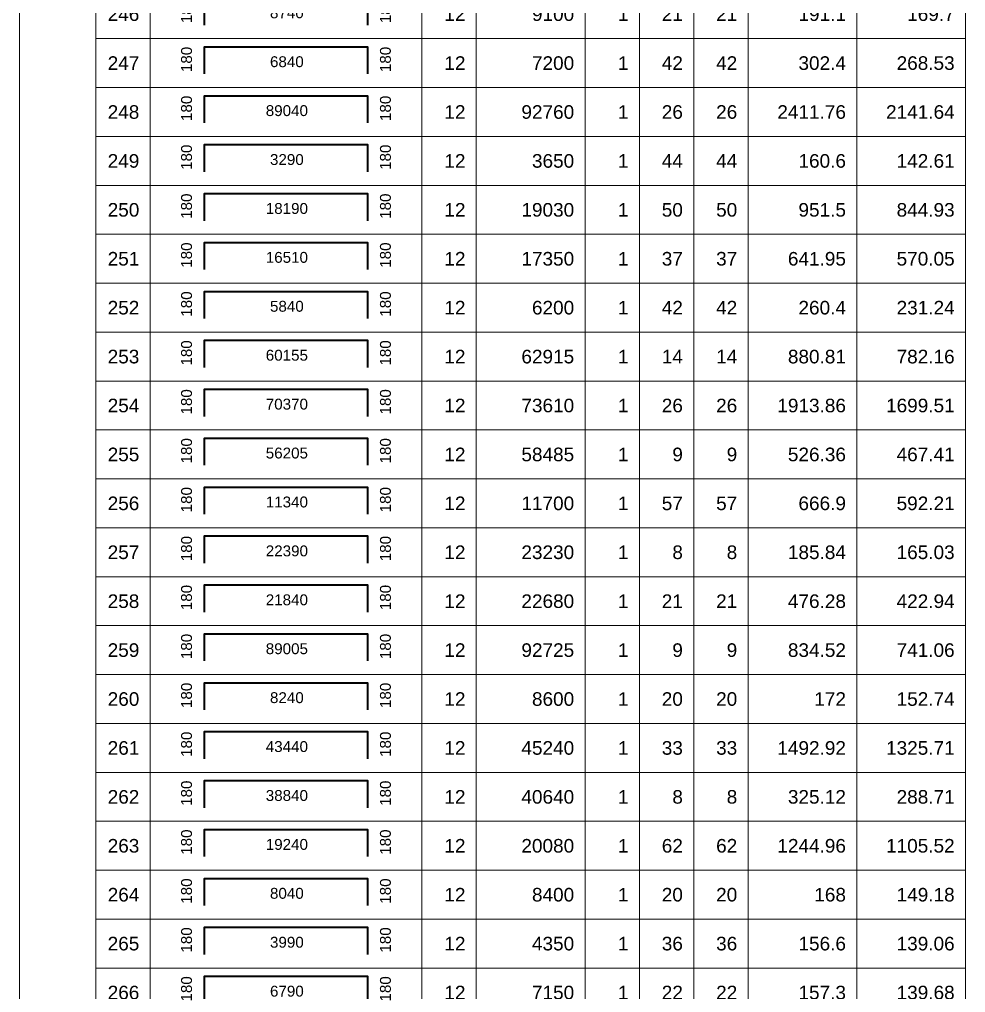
# Model space of a CAD drawing. Header units: millimetres. Extents: x -415354 to 883813, y -531490 to 486716.
# Drawn here: x 798740 to 816146, y -282640 to -264738 of the extents above; entities that cross this region are included whole.
import ezdxf
from ezdxf.enums import TextEntityAlignment as Align

# ---------------------------------------------------------------- set-up
doc = ezdxf.new("R2010")
doc.units = ezdxf.units.MM
doc.header["$MEASUREMENT"] = 0
for name, color, linetype, lineweight in [('NDC_FRAME', 7, 'Continuous', 20), ('NDC_S_REBAR', 4, 'Continuous', 35), ('NDC_S_VN TEXT', 7, 'Continuous', 20), ('NDC_Table', 3, 'Continuous', 20)]:
    doc.layers.add(name, color=color, linetype=linetype, lineweight=lineweight)
doc.styles.add('ARIAL', font='arial.ttf', dxfattribs={"width": 0.8})

# ---------------------------------------------------------------- blocks, each defined once
blk = doc.blocks.new('dang04')
at = {"layer": 'NDC_S_REBAR'}
blk.add_lwpolyline([(3405, -650), (3405, -150), (6405, -150), (6405, -650)], dxfattribs=at)
at = {"layer": 'NDC_Table'}
for p, q in [((0, 0), (0, -900)), ((1405, 0), (1405, -900)), ((2405, 0), (2405, -900)), ((7405, 0), (7405, -900)), ((8405, 0), (8405, -900)), ((10405, 0), (10405, -900)), ((11405, 0), (11405, -900)), ((12405, 0), (12405, -900)), ((13405, 0), (13405, -900)), ((15405, 0), (15405, -900)), ((17405, 0), (17405, -900)), ((1405, -900), (17405, -900))]:
    blk.add_line(p, q, dxfattribs=at)
at = {"layer": 'NDC_S_VN TEXT', "style": 'ARIAL'}
for p in [(3073, -150), (6733, -150)]:
    blk.add_attdef('D03', text='', height=200, rotation=90, dxfattribs=at).set_placement(p, align=Align.MIDDLE_RIGHT)
for p in [(2205, -450), (8205, -450), (10205, -450), (11205, -450), (12205, -450), (13205, -450), (15205, -450), (17205, -450)]:
    blk.add_attdef('D03', text='', height=250, dxfattribs=at).set_placement(p, align=Align.MIDDLE_RIGHT)
blk.add_attdef('D03', text='', height=200, dxfattribs=at).set_placement((4920, -425), align=Align.MIDDLE_CENTER)

msp = doc.modelspace()

# ---------------------------------------------------------------- block references
at = {"layer": 'NDC_FRAME'}
ref = msp.add_blockref('dang04', (798740.5, -264190.5), dxfattribs=at)
ref.add_attrib('D03', '246', dxfattribs={"layer": 'NDC_S_VN TEXT', "height": 250, "style": 'ARIAL'}).set_placement((800945.8, -264640.5), align=Align.MIDDLE_RIGHT)
ref.add_attrib('D03', '180', dxfattribs={"layer": 'NDC_S_VN TEXT', "height": 200, "rotation": 90, "style": 'ARIAL'}).set_placement((801813.8, -264340.5), align=Align.MIDDLE_RIGHT)
ref.add_attrib('D03', '8740', dxfattribs={"layer": 'NDC_S_VN TEXT', "height": 200, "style": 'ARIAL'}).set_placement((803660.1, -264615.2), align=Align.MIDDLE_CENTER)
ref.add_attrib('D03', '180', dxfattribs={"layer": 'NDC_S_VN TEXT', "height": 200, "rotation": 90, "style": 'ARIAL'}).set_placement((805473, -264340.5), align=Align.MIDDLE_RIGHT)
ref.add_attrib('D03', '12', dxfattribs={"layer": 'NDC_S_VN TEXT', "height": 250, "style": 'ARIAL'}).set_placement((806945.8, -264640.5), align=Align.MIDDLE_RIGHT)
ref.add_attrib('D03', '9100', dxfattribs={"layer": 'NDC_S_VN TEXT', "height": 250, "style": 'ARIAL'}).set_placement((808945.8, -264640.5), align=Align.MIDDLE_RIGHT)
ref.add_attrib('D03', '1', dxfattribs={"layer": 'NDC_S_VN TEXT', "height": 250, "style": 'ARIAL'}).set_placement((809945.8, -264640.5), align=Align.MIDDLE_RIGHT)
ref.add_attrib('D03', '21', dxfattribs={"layer": 'NDC_S_VN TEXT', "height": 250, "style": 'ARIAL'}).set_placement((810945.8, -264640.5), align=Align.MIDDLE_RIGHT)
ref.add_attrib('D03', '21', dxfattribs={"layer": 'NDC_S_VN TEXT', "height": 250, "style": 'ARIAL'}).set_placement((811945.8, -264640.2), align=Align.MIDDLE_RIGHT)
ref.add_attrib('D03', '191.1', dxfattribs={"layer": 'NDC_S_VN TEXT', "height": 250, "style": 'ARIAL'}).set_placement((813945.8, -264640.5), align=Align.MIDDLE_RIGHT)
ref.add_attrib('D03', '169.7', dxfattribs={"layer": 'NDC_S_VN TEXT', "height": 250, "style": 'ARIAL'}).set_placement((815945.8, -264640.5), align=Align.MIDDLE_RIGHT)
ref = msp.add_blockref('dang04', (798740.5, -265090.5), dxfattribs=at)
ref.add_attrib('D03', '247', dxfattribs={"layer": 'NDC_S_VN TEXT', "height": 250, "style": 'ARIAL'}).set_placement((800945.8, -265540.5), align=Align.MIDDLE_RIGHT)
ref.add_attrib('D03', '180', dxfattribs={"layer": 'NDC_S_VN TEXT', "height": 200, "rotation": 90, "style": 'ARIAL'}).set_placement((801813.8, -265240.5), align=Align.MIDDLE_RIGHT)
ref.add_attrib('D03', '6840', dxfattribs={"layer": 'NDC_S_VN TEXT', "height": 200, "style": 'ARIAL'}).set_placement((803660.1, -265515.2), align=Align.MIDDLE_CENTER)
ref.add_attrib('D03', '180', dxfattribs={"layer": 'NDC_S_VN TEXT', "height": 200, "rotation": 90, "style": 'ARIAL'}).set_placement((805473, -265240.5), align=Align.MIDDLE_RIGHT)
ref.add_attrib('D03', '12', dxfattribs={"layer": 'NDC_S_VN TEXT', "height": 250, "style": 'ARIAL'}).set_placement((806945.8, -265540.5), align=Align.MIDDLE_RIGHT)
ref.add_attrib('D03', '7200', dxfattribs={"layer": 'NDC_S_VN TEXT', "height": 250, "style": 'ARIAL'}).set_placement((808945.8, -265540.5), align=Align.MIDDLE_RIGHT)
ref.add_attrib('D03', '1', dxfattribs={"layer": 'NDC_S_VN TEXT', "height": 250, "style": 'ARIAL'}).set_placement((809945.8, -265540.5), align=Align.MIDDLE_RIGHT)
ref.add_attrib('D03', '42', dxfattribs={"layer": 'NDC_S_VN TEXT', "height": 250, "style": 'ARIAL'}).set_placement((810945.8, -265540.5), align=Align.MIDDLE_RIGHT)
ref.add_attrib('D03', '42', dxfattribs={"layer": 'NDC_S_VN TEXT', "height": 250, "style": 'ARIAL'}).set_placement((811945.8, -265540.2), align=Align.MIDDLE_RIGHT)
ref.add_attrib('D03', '302.4', dxfattribs={"layer": 'NDC_S_VN TEXT', "height": 250, "style": 'ARIAL'}).set_placement((813945.8, -265540.5), align=Align.MIDDLE_RIGHT)
ref.add_attrib('D03', '268.53', dxfattribs={"layer": 'NDC_S_VN TEXT', "height": 250, "style": 'ARIAL'}).set_placement((815945.8, -265540.5), align=Align.MIDDLE_RIGHT)
ref = msp.add_blockref('dang04', (798740.5, -265990.5), dxfattribs=at)
ref.add_attrib('D03', '248', dxfattribs={"layer": 'NDC_S_VN TEXT', "height": 250, "style": 'ARIAL'}).set_placement((800945.8, -266440.5), align=Align.MIDDLE_RIGHT)
ref.add_attrib('D03', '180', dxfattribs={"layer": 'NDC_S_VN TEXT', "height": 200, "rotation": 90, "style": 'ARIAL'}).set_placement((801813.8, -266140.5), align=Align.MIDDLE_RIGHT)
ref.add_attrib('D03', '89040', dxfattribs={"layer": 'NDC_S_VN TEXT', "height": 200, "style": 'ARIAL'}).set_placement((803660.1, -266415.2), align=Align.MIDDLE_CENTER)
ref.add_attrib('D03', '180', dxfattribs={"layer": 'NDC_S_VN TEXT', "height": 200, "rotation": 90, "style": 'ARIAL'}).set_placement((805473, -266140.5), align=Align.MIDDLE_RIGHT)
ref.add_attrib('D03', '12', dxfattribs={"layer": 'NDC_S_VN TEXT', "height": 250, "style": 'ARIAL'}).set_placement((806945.8, -266440.5), align=Align.MIDDLE_RIGHT)
ref.add_attrib('D03', '92760', dxfattribs={"layer": 'NDC_S_VN TEXT', "height": 250, "style": 'ARIAL'}).set_placement((808945.8, -266440.5), align=Align.MIDDLE_RIGHT)
ref.add_attrib('D03', '1', dxfattribs={"layer": 'NDC_S_VN TEXT', "height": 250, "style": 'ARIAL'}).set_placement((809945.8, -266440.5), align=Align.MIDDLE_RIGHT)
ref.add_attrib('D03', '26', dxfattribs={"layer": 'NDC_S_VN TEXT', "height": 250, "style": 'ARIAL'}).set_placement((810945.8, -266440.5), align=Align.MIDDLE_RIGHT)
ref.add_attrib('D03', '26', dxfattribs={"layer": 'NDC_S_VN TEXT', "height": 250, "style": 'ARIAL'}).set_placement((811945.8, -266440.2), align=Align.MIDDLE_RIGHT)
ref.add_attrib('D03', '2411.76', dxfattribs={"layer": 'NDC_S_VN TEXT', "height": 250, "style": 'ARIAL'}).set_placement((813945.8, -266440.5), align=Align.MIDDLE_RIGHT)
ref.add_attrib('D03', '2141.64', dxfattribs={"layer": 'NDC_S_VN TEXT', "height": 250, "style": 'ARIAL'}).set_placement((815945.8, -266440.5), align=Align.MIDDLE_RIGHT)
ref = msp.add_blockref('dang04', (798740.5, -266890.5), dxfattribs=at)
ref.add_attrib('D03', '249', dxfattribs={"layer": 'NDC_S_VN TEXT', "height": 250, "style": 'ARIAL'}).set_placement((800945.8, -267340.5), align=Align.MIDDLE_RIGHT)
ref.add_attrib('D03', '180', dxfattribs={"layer": 'NDC_S_VN TEXT', "height": 200, "rotation": 90, "style": 'ARIAL'}).set_placement((801813.8, -267040.5), align=Align.MIDDLE_RIGHT)
ref.add_attrib('D03', '3290', dxfattribs={"layer": 'NDC_S_VN TEXT', "height": 200, "style": 'ARIAL'}).set_placement((803660.1, -267315.2), align=Align.MIDDLE_CENTER)
ref.add_attrib('D03', '180', dxfattribs={"layer": 'NDC_S_VN TEXT', "height": 200, "rotation": 90, "style": 'ARIAL'}).set_placement((805473, -267040.5), align=Align.MIDDLE_RIGHT)
ref.add_attrib('D03', '12', dxfattribs={"layer": 'NDC_S_VN TEXT', "height": 250, "style": 'ARIAL'}).set_placement((806945.8, -267340.5), align=Align.MIDDLE_RIGHT)
ref.add_attrib('D03', '3650', dxfattribs={"layer": 'NDC_S_VN TEXT', "height": 250, "style": 'ARIAL'}).set_placement((808945.8, -267340.5), align=Align.MIDDLE_RIGHT)
ref.add_attrib('D03', '1', dxfattribs={"layer": 'NDC_S_VN TEXT', "height": 250, "style": 'ARIAL'}).set_placement((809945.8, -267340.5), align=Align.MIDDLE_RIGHT)
ref.add_attrib('D03', '44', dxfattribs={"layer": 'NDC_S_VN TEXT', "height": 250, "style": 'ARIAL'}).set_placement((810945.8, -267340.5), align=Align.MIDDLE_RIGHT)
ref.add_attrib('D03', '44', dxfattribs={"layer": 'NDC_S_VN TEXT', "height": 250, "style": 'ARIAL'}).set_placement((811945.8, -267340.2), align=Align.MIDDLE_RIGHT)
ref.add_attrib('D03', '160.6', dxfattribs={"layer": 'NDC_S_VN TEXT', "height": 250, "style": 'ARIAL'}).set_placement((813945.8, -267340.5), align=Align.MIDDLE_RIGHT)
ref.add_attrib('D03', '142.61', dxfattribs={"layer": 'NDC_S_VN TEXT', "height": 250, "style": 'ARIAL'}).set_placement((815945.8, -267340.5), align=Align.MIDDLE_RIGHT)
ref = msp.add_blockref('dang04', (798740.5, -267790.5), dxfattribs=at)
ref.add_attrib('D03', '250', dxfattribs={"layer": 'NDC_S_VN TEXT', "height": 250, "style": 'ARIAL'}).set_placement((800945.8, -268240.5), align=Align.MIDDLE_RIGHT)
ref.add_attrib('D03', '180', dxfattribs={"layer": 'NDC_S_VN TEXT', "height": 200, "rotation": 90, "style": 'ARIAL'}).set_placement((801813.8, -267940.5), align=Align.MIDDLE_RIGHT)
ref.add_attrib('D03', '18190', dxfattribs={"layer": 'NDC_S_VN TEXT', "height": 200, "style": 'ARIAL'}).set_placement((803660.1, -268215.2), align=Align.MIDDLE_CENTER)
ref.add_attrib('D03', '180', dxfattribs={"layer": 'NDC_S_VN TEXT', "height": 200, "rotation": 90, "style": 'ARIAL'}).set_placement((805473, -267940.5), align=Align.MIDDLE_RIGHT)
ref.add_attrib('D03', '12', dxfattribs={"layer": 'NDC_S_VN TEXT', "height": 250, "style": 'ARIAL'}).set_placement((806945.8, -268240.5), align=Align.MIDDLE_RIGHT)
ref.add_attrib('D03', '19030', dxfattribs={"layer": 'NDC_S_VN TEXT', "height": 250, "style": 'ARIAL'}).set_placement((808945.8, -268240.5), align=Align.MIDDLE_RIGHT)
ref.add_attrib('D03', '1', dxfattribs={"layer": 'NDC_S_VN TEXT', "height": 250, "style": 'ARIAL'}).set_placement((809945.8, -268240.5), align=Align.MIDDLE_RIGHT)
ref.add_attrib('D03', '50', dxfattribs={"layer": 'NDC_S_VN TEXT', "height": 250, "style": 'ARIAL'}).set_placement((810945.8, -268240.5), align=Align.MIDDLE_RIGHT)
ref.add_attrib('D03', '50', dxfattribs={"layer": 'NDC_S_VN TEXT', "height": 250, "style": 'ARIAL'}).set_placement((811945.8, -268240.2), align=Align.MIDDLE_RIGHT)
ref.add_attrib('D03', '951.5', dxfattribs={"layer": 'NDC_S_VN TEXT', "height": 250, "style": 'ARIAL'}).set_placement((813945.8, -268240.5), align=Align.MIDDLE_RIGHT)
ref.add_attrib('D03', '844.93', dxfattribs={"layer": 'NDC_S_VN TEXT', "height": 250, "style": 'ARIAL'}).set_placement((815945.8, -268240.5), align=Align.MIDDLE_RIGHT)
ref = msp.add_blockref('dang04', (798740.5, -268690.5), dxfattribs=at)
ref.add_attrib('D03', '251', dxfattribs={"layer": 'NDC_S_VN TEXT', "height": 250, "style": 'ARIAL'}).set_placement((800945.8, -269140.5), align=Align.MIDDLE_RIGHT)
ref.add_attrib('D03', '180', dxfattribs={"layer": 'NDC_S_VN TEXT', "height": 200, "rotation": 90, "style": 'ARIAL'}).set_placement((801813.8, -268840.5), align=Align.MIDDLE_RIGHT)
ref.add_attrib('D03', '16510', dxfattribs={"layer": 'NDC_S_VN TEXT', "height": 200, "style": 'ARIAL'}).set_placement((803660.1, -269115.2), align=Align.MIDDLE_CENTER)
ref.add_attrib('D03', '180', dxfattribs={"layer": 'NDC_S_VN TEXT', "height": 200, "rotation": 90, "style": 'ARIAL'}).set_placement((805473, -268840.5), align=Align.MIDDLE_RIGHT)
ref.add_attrib('D03', '12', dxfattribs={"layer": 'NDC_S_VN TEXT', "height": 250, "style": 'ARIAL'}).set_placement((806945.8, -269140.5), align=Align.MIDDLE_RIGHT)
ref.add_attrib('D03', '17350', dxfattribs={"layer": 'NDC_S_VN TEXT', "height": 250, "style": 'ARIAL'}).set_placement((808945.8, -269140.5), align=Align.MIDDLE_RIGHT)
ref.add_attrib('D03', '1', dxfattribs={"layer": 'NDC_S_VN TEXT', "height": 250, "style": 'ARIAL'}).set_placement((809945.8, -269140.5), align=Align.MIDDLE_RIGHT)
ref.add_attrib('D03', '37', dxfattribs={"layer": 'NDC_S_VN TEXT', "height": 250, "style": 'ARIAL'}).set_placement((810945.8, -269140.5), align=Align.MIDDLE_RIGHT)
ref.add_attrib('D03', '37', dxfattribs={"layer": 'NDC_S_VN TEXT', "height": 250, "style": 'ARIAL'}).set_placement((811945.8, -269140.2), align=Align.MIDDLE_RIGHT)
ref.add_attrib('D03', '641.95', dxfattribs={"layer": 'NDC_S_VN TEXT', "height": 250, "style": 'ARIAL'}).set_placement((813945.8, -269140.5), align=Align.MIDDLE_RIGHT)
ref.add_attrib('D03', '570.05', dxfattribs={"layer": 'NDC_S_VN TEXT', "height": 250, "style": 'ARIAL'}).set_placement((815945.8, -269140.5), align=Align.MIDDLE_RIGHT)
ref = msp.add_blockref('dang04', (798740.5, -269590.5), dxfattribs=at)
ref.add_attrib('D03', '252', dxfattribs={"layer": 'NDC_S_VN TEXT', "height": 250, "style": 'ARIAL'}).set_placement((800945.8, -270040.5), align=Align.MIDDLE_RIGHT)
ref.add_attrib('D03', '180', dxfattribs={"layer": 'NDC_S_VN TEXT', "height": 200, "rotation": 90, "style": 'ARIAL'}).set_placement((801813.8, -269740.5), align=Align.MIDDLE_RIGHT)
ref.add_attrib('D03', '5840', dxfattribs={"layer": 'NDC_S_VN TEXT', "height": 200, "style": 'ARIAL'}).set_placement((803660.1, -270015.2), align=Align.MIDDLE_CENTER)
ref.add_attrib('D03', '180', dxfattribs={"layer": 'NDC_S_VN TEXT', "height": 200, "rotation": 90, "style": 'ARIAL'}).set_placement((805473, -269740.5), align=Align.MIDDLE_RIGHT)
ref.add_attrib('D03', '12', dxfattribs={"layer": 'NDC_S_VN TEXT', "height": 250, "style": 'ARIAL'}).set_placement((806945.8, -270040.5), align=Align.MIDDLE_RIGHT)
ref.add_attrib('D03', '6200', dxfattribs={"layer": 'NDC_S_VN TEXT', "height": 250, "style": 'ARIAL'}).set_placement((808945.8, -270040.5), align=Align.MIDDLE_RIGHT)
ref.add_attrib('D03', '1', dxfattribs={"layer": 'NDC_S_VN TEXT', "height": 250, "style": 'ARIAL'}).set_placement((809945.8, -270040.5), align=Align.MIDDLE_RIGHT)
ref.add_attrib('D03', '42', dxfattribs={"layer": 'NDC_S_VN TEXT', "height": 250, "style": 'ARIAL'}).set_placement((810945.8, -270040.5), align=Align.MIDDLE_RIGHT)
ref.add_attrib('D03', '42', dxfattribs={"layer": 'NDC_S_VN TEXT', "height": 250, "style": 'ARIAL'}).set_placement((811945.8, -270040.2), align=Align.MIDDLE_RIGHT)
ref.add_attrib('D03', '260.4', dxfattribs={"layer": 'NDC_S_VN TEXT', "height": 250, "style": 'ARIAL'}).set_placement((813945.8, -270040.5), align=Align.MIDDLE_RIGHT)
ref.add_attrib('D03', '231.24', dxfattribs={"layer": 'NDC_S_VN TEXT', "height": 250, "style": 'ARIAL'}).set_placement((815945.8, -270040.5), align=Align.MIDDLE_RIGHT)
ref = msp.add_blockref('dang04', (798740.5, -270490.5), dxfattribs=at)
ref.add_attrib('D03', '253', dxfattribs={"layer": 'NDC_S_VN TEXT', "height": 250, "style": 'ARIAL'}).set_placement((800945.8, -270940.5), align=Align.MIDDLE_RIGHT)
ref.add_attrib('D03', '180', dxfattribs={"layer": 'NDC_S_VN TEXT', "height": 200, "rotation": 90, "style": 'ARIAL'}).set_placement((801813.8, -270640.5), align=Align.MIDDLE_RIGHT)
ref.add_attrib('D03', '60155', dxfattribs={"layer": 'NDC_S_VN TEXT', "height": 200, "style": 'ARIAL'}).set_placement((803660.1, -270915.2), align=Align.MIDDLE_CENTER)
ref.add_attrib('D03', '180', dxfattribs={"layer": 'NDC_S_VN TEXT', "height": 200, "rotation": 90, "style": 'ARIAL'}).set_placement((805473, -270640.5), align=Align.MIDDLE_RIGHT)
ref.add_attrib('D03', '12', dxfattribs={"layer": 'NDC_S_VN TEXT', "height": 250, "style": 'ARIAL'}).set_placement((806945.8, -270940.5), align=Align.MIDDLE_RIGHT)
ref.add_attrib('D03', '62915', dxfattribs={"layer": 'NDC_S_VN TEXT', "height": 250, "style": 'ARIAL'}).set_placement((808945.8, -270940.5), align=Align.MIDDLE_RIGHT)
ref.add_attrib('D03', '1', dxfattribs={"layer": 'NDC_S_VN TEXT', "height": 250, "style": 'ARIAL'}).set_placement((809945.8, -270940.5), align=Align.MIDDLE_RIGHT)
ref.add_attrib('D03', '14', dxfattribs={"layer": 'NDC_S_VN TEXT', "height": 250, "style": 'ARIAL'}).set_placement((810945.8, -270940.5), align=Align.MIDDLE_RIGHT)
ref.add_attrib('D03', '14', dxfattribs={"layer": 'NDC_S_VN TEXT', "height": 250, "style": 'ARIAL'}).set_placement((811945.8, -270940.2), align=Align.MIDDLE_RIGHT)
ref.add_attrib('D03', '880.81', dxfattribs={"layer": 'NDC_S_VN TEXT', "height": 250, "style": 'ARIAL'}).set_placement((813945.8, -270940.5), align=Align.MIDDLE_RIGHT)
ref.add_attrib('D03', '782.16', dxfattribs={"layer": 'NDC_S_VN TEXT', "height": 250, "style": 'ARIAL'}).set_placement((815945.8, -270940.5), align=Align.MIDDLE_RIGHT)
ref = msp.add_blockref('dang04', (798740.5, -271390.5), dxfattribs=at)
ref.add_attrib('D03', '254', dxfattribs={"layer": 'NDC_S_VN TEXT', "height": 250, "style": 'ARIAL'}).set_placement((800945.8, -271840.5), align=Align.MIDDLE_RIGHT)
ref.add_attrib('D03', '180', dxfattribs={"layer": 'NDC_S_VN TEXT', "height": 200, "rotation": 90, "style": 'ARIAL'}).set_placement((801813.8, -271540.5), align=Align.MIDDLE_RIGHT)
ref.add_attrib('D03', '70370', dxfattribs={"layer": 'NDC_S_VN TEXT', "height": 200, "style": 'ARIAL'}).set_placement((803660.1, -271815.2), align=Align.MIDDLE_CENTER)
ref.add_attrib('D03', '180', dxfattribs={"layer": 'NDC_S_VN TEXT', "height": 200, "rotation": 90, "style": 'ARIAL'}).set_placement((805473, -271540.5), align=Align.MIDDLE_RIGHT)
ref.add_attrib('D03', '12', dxfattribs={"layer": 'NDC_S_VN TEXT', "height": 250, "style": 'ARIAL'}).set_placement((806945.8, -271840.5), align=Align.MIDDLE_RIGHT)
ref.add_attrib('D03', '73610', dxfattribs={"layer": 'NDC_S_VN TEXT', "height": 250, "style": 'ARIAL'}).set_placement((808945.8, -271840.5), align=Align.MIDDLE_RIGHT)
ref.add_attrib('D03', '1', dxfattribs={"layer": 'NDC_S_VN TEXT', "height": 250, "style": 'ARIAL'}).set_placement((809945.8, -271840.5), align=Align.MIDDLE_RIGHT)
ref.add_attrib('D03', '26', dxfattribs={"layer": 'NDC_S_VN TEXT', "height": 250, "style": 'ARIAL'}).set_placement((810945.8, -271840.5), align=Align.MIDDLE_RIGHT)
ref.add_attrib('D03', '26', dxfattribs={"layer": 'NDC_S_VN TEXT', "height": 250, "style": 'ARIAL'}).set_placement((811945.8, -271840.2), align=Align.MIDDLE_RIGHT)
ref.add_attrib('D03', '1913.86', dxfattribs={"layer": 'NDC_S_VN TEXT', "height": 250, "style": 'ARIAL'}).set_placement((813945.8, -271840.5), align=Align.MIDDLE_RIGHT)
ref.add_attrib('D03', '1699.51', dxfattribs={"layer": 'NDC_S_VN TEXT', "height": 250, "style": 'ARIAL'}).set_placement((815945.8, -271840.5), align=Align.MIDDLE_RIGHT)
ref = msp.add_blockref('dang04', (798740.5, -272290.5), dxfattribs=at)
ref.add_attrib('D03', '255', dxfattribs={"layer": 'NDC_S_VN TEXT', "height": 250, "style": 'ARIAL'}).set_placement((800945.8, -272740.5), align=Align.MIDDLE_RIGHT)
ref.add_attrib('D03', '180', dxfattribs={"layer": 'NDC_S_VN TEXT', "height": 200, "rotation": 90, "style": 'ARIAL'}).set_placement((801813.8, -272440.5), align=Align.MIDDLE_RIGHT)
ref.add_attrib('D03', '56205', dxfattribs={"layer": 'NDC_S_VN TEXT', "height": 200, "style": 'ARIAL'}).set_placement((803660.1, -272715.2), align=Align.MIDDLE_CENTER)
ref.add_attrib('D03', '180', dxfattribs={"layer": 'NDC_S_VN TEXT', "height": 200, "rotation": 90, "style": 'ARIAL'}).set_placement((805473, -272440.5), align=Align.MIDDLE_RIGHT)
ref.add_attrib('D03', '12', dxfattribs={"layer": 'NDC_S_VN TEXT', "height": 250, "style": 'ARIAL'}).set_placement((806945.8, -272740.5), align=Align.MIDDLE_RIGHT)
ref.add_attrib('D03', '58485', dxfattribs={"layer": 'NDC_S_VN TEXT', "height": 250, "style": 'ARIAL'}).set_placement((808945.8, -272740.5), align=Align.MIDDLE_RIGHT)
ref.add_attrib('D03', '1', dxfattribs={"layer": 'NDC_S_VN TEXT', "height": 250, "style": 'ARIAL'}).set_placement((809945.8, -272740.5), align=Align.MIDDLE_RIGHT)
ref.add_attrib('D03', '9', dxfattribs={"layer": 'NDC_S_VN TEXT', "height": 250, "style": 'ARIAL'}).set_placement((810945.8, -272740.5), align=Align.MIDDLE_RIGHT)
ref.add_attrib('D03', '9', dxfattribs={"layer": 'NDC_S_VN TEXT', "height": 250, "style": 'ARIAL'}).set_placement((811945.8, -272740.2), align=Align.MIDDLE_RIGHT)
ref.add_attrib('D03', '526.36', dxfattribs={"layer": 'NDC_S_VN TEXT', "height": 250, "style": 'ARIAL'}).set_placement((813945.8, -272740.5), align=Align.MIDDLE_RIGHT)
ref.add_attrib('D03', '467.41', dxfattribs={"layer": 'NDC_S_VN TEXT', "height": 250, "style": 'ARIAL'}).set_placement((815945.8, -272740.5), align=Align.MIDDLE_RIGHT)
ref = msp.add_blockref('dang04', (798740.5, -273190.5), dxfattribs=at)
ref.add_attrib('D03', '256', dxfattribs={"layer": 'NDC_S_VN TEXT', "height": 250, "style": 'ARIAL'}).set_placement((800945.8, -273640.5), align=Align.MIDDLE_RIGHT)
ref.add_attrib('D03', '180', dxfattribs={"layer": 'NDC_S_VN TEXT', "height": 200, "rotation": 90, "style": 'ARIAL'}).set_placement((801813.8, -273340.5), align=Align.MIDDLE_RIGHT)
ref.add_attrib('D03', '11340', dxfattribs={"layer": 'NDC_S_VN TEXT', "height": 200, "style": 'ARIAL'}).set_placement((803660.1, -273615.2), align=Align.MIDDLE_CENTER)
ref.add_attrib('D03', '180', dxfattribs={"layer": 'NDC_S_VN TEXT', "height": 200, "rotation": 90, "style": 'ARIAL'}).set_placement((805473, -273340.5), align=Align.MIDDLE_RIGHT)
ref.add_attrib('D03', '12', dxfattribs={"layer": 'NDC_S_VN TEXT', "height": 250, "style": 'ARIAL'}).set_placement((806945.8, -273640.5), align=Align.MIDDLE_RIGHT)
ref.add_attrib('D03', '11700', dxfattribs={"layer": 'NDC_S_VN TEXT', "height": 250, "style": 'ARIAL'}).set_placement((808945.8, -273640.5), align=Align.MIDDLE_RIGHT)
ref.add_attrib('D03', '1', dxfattribs={"layer": 'NDC_S_VN TEXT', "height": 250, "style": 'ARIAL'}).set_placement((809945.8, -273640.5), align=Align.MIDDLE_RIGHT)
ref.add_attrib('D03', '57', dxfattribs={"layer": 'NDC_S_VN TEXT', "height": 250, "style": 'ARIAL'}).set_placement((810945.8, -273640.5), align=Align.MIDDLE_RIGHT)
ref.add_attrib('D03', '57', dxfattribs={"layer": 'NDC_S_VN TEXT', "height": 250, "style": 'ARIAL'}).set_placement((811945.8, -273640.2), align=Align.MIDDLE_RIGHT)
ref.add_attrib('D03', '666.9', dxfattribs={"layer": 'NDC_S_VN TEXT', "height": 250, "style": 'ARIAL'}).set_placement((813945.8, -273640.5), align=Align.MIDDLE_RIGHT)
ref.add_attrib('D03', '592.21', dxfattribs={"layer": 'NDC_S_VN TEXT', "height": 250, "style": 'ARIAL'}).set_placement((815945.8, -273640.5), align=Align.MIDDLE_RIGHT)
ref = msp.add_blockref('dang04', (798740.5, -274090.5), dxfattribs=at)
ref.add_attrib('D03', '257', dxfattribs={"layer": 'NDC_S_VN TEXT', "height": 250, "style": 'ARIAL'}).set_placement((800945.8, -274540.5), align=Align.MIDDLE_RIGHT)
ref.add_attrib('D03', '180', dxfattribs={"layer": 'NDC_S_VN TEXT', "height": 200, "rotation": 90, "style": 'ARIAL'}).set_placement((801813.8, -274240.5), align=Align.MIDDLE_RIGHT)
ref.add_attrib('D03', '22390', dxfattribs={"layer": 'NDC_S_VN TEXT', "height": 200, "style": 'ARIAL'}).set_placement((803660.1, -274515.2), align=Align.MIDDLE_CENTER)
ref.add_attrib('D03', '180', dxfattribs={"layer": 'NDC_S_VN TEXT', "height": 200, "rotation": 90, "style": 'ARIAL'}).set_placement((805473, -274240.5), align=Align.MIDDLE_RIGHT)
ref.add_attrib('D03', '12', dxfattribs={"layer": 'NDC_S_VN TEXT', "height": 250, "style": 'ARIAL'}).set_placement((806945.8, -274540.5), align=Align.MIDDLE_RIGHT)
ref.add_attrib('D03', '23230', dxfattribs={"layer": 'NDC_S_VN TEXT', "height": 250, "style": 'ARIAL'}).set_placement((808945.8, -274540.5), align=Align.MIDDLE_RIGHT)
ref.add_attrib('D03', '1', dxfattribs={"layer": 'NDC_S_VN TEXT', "height": 250, "style": 'ARIAL'}).set_placement((809945.8, -274540.5), align=Align.MIDDLE_RIGHT)
ref.add_attrib('D03', '8', dxfattribs={"layer": 'NDC_S_VN TEXT', "height": 250, "style": 'ARIAL'}).set_placement((810945.8, -274540.5), align=Align.MIDDLE_RIGHT)
ref.add_attrib('D03', '8', dxfattribs={"layer": 'NDC_S_VN TEXT', "height": 250, "style": 'ARIAL'}).set_placement((811945.8, -274540.2), align=Align.MIDDLE_RIGHT)
ref.add_attrib('D03', '185.84', dxfattribs={"layer": 'NDC_S_VN TEXT', "height": 250, "style": 'ARIAL'}).set_placement((813945.8, -274540.5), align=Align.MIDDLE_RIGHT)
ref.add_attrib('D03', '165.03', dxfattribs={"layer": 'NDC_S_VN TEXT', "height": 250, "style": 'ARIAL'}).set_placement((815945.8, -274540.5), align=Align.MIDDLE_RIGHT)
ref = msp.add_blockref('dang04', (798740.5, -274990.5), dxfattribs=at)
ref.add_attrib('D03', '258', dxfattribs={"layer": 'NDC_S_VN TEXT', "height": 250, "style": 'ARIAL'}).set_placement((800945.8, -275440.5), align=Align.MIDDLE_RIGHT)
ref.add_attrib('D03', '180', dxfattribs={"layer": 'NDC_S_VN TEXT', "height": 200, "rotation": 90, "style": 'ARIAL'}).set_placement((801813.8, -275140.5), align=Align.MIDDLE_RIGHT)
ref.add_attrib('D03', '21840', dxfattribs={"layer": 'NDC_S_VN TEXT', "height": 200, "style": 'ARIAL'}).set_placement((803660.1, -275415.2), align=Align.MIDDLE_CENTER)
ref.add_attrib('D03', '180', dxfattribs={"layer": 'NDC_S_VN TEXT', "height": 200, "rotation": 90, "style": 'ARIAL'}).set_placement((805473, -275140.5), align=Align.MIDDLE_RIGHT)
ref.add_attrib('D03', '12', dxfattribs={"layer": 'NDC_S_VN TEXT', "height": 250, "style": 'ARIAL'}).set_placement((806945.8, -275440.5), align=Align.MIDDLE_RIGHT)
ref.add_attrib('D03', '22680', dxfattribs={"layer": 'NDC_S_VN TEXT', "height": 250, "style": 'ARIAL'}).set_placement((808945.8, -275440.5), align=Align.MIDDLE_RIGHT)
ref.add_attrib('D03', '1', dxfattribs={"layer": 'NDC_S_VN TEXT', "height": 250, "style": 'ARIAL'}).set_placement((809945.8, -275440.5), align=Align.MIDDLE_RIGHT)
ref.add_attrib('D03', '21', dxfattribs={"layer": 'NDC_S_VN TEXT', "height": 250, "style": 'ARIAL'}).set_placement((810945.8, -275440.5), align=Align.MIDDLE_RIGHT)
ref.add_attrib('D03', '21', dxfattribs={"layer": 'NDC_S_VN TEXT', "height": 250, "style": 'ARIAL'}).set_placement((811945.8, -275440.2), align=Align.MIDDLE_RIGHT)
ref.add_attrib('D03', '476.28', dxfattribs={"layer": 'NDC_S_VN TEXT', "height": 250, "style": 'ARIAL'}).set_placement((813945.8, -275440.5), align=Align.MIDDLE_RIGHT)
ref.add_attrib('D03', '422.94', dxfattribs={"layer": 'NDC_S_VN TEXT', "height": 250, "style": 'ARIAL'}).set_placement((815945.8, -275440.5), align=Align.MIDDLE_RIGHT)
ref = msp.add_blockref('dang04', (798740.5, -275890.5), dxfattribs=at)
ref.add_attrib('D03', '259', dxfattribs={"layer": 'NDC_S_VN TEXT', "height": 250, "style": 'ARIAL'}).set_placement((800945.8, -276340.5), align=Align.MIDDLE_RIGHT)
ref.add_attrib('D03', '180', dxfattribs={"layer": 'NDC_S_VN TEXT', "height": 200, "rotation": 90, "style": 'ARIAL'}).set_placement((801813.8, -276040.5), align=Align.MIDDLE_RIGHT)
ref.add_attrib('D03', '89005', dxfattribs={"layer": 'NDC_S_VN TEXT', "height": 200, "style": 'ARIAL'}).set_placement((803660.1, -276315.2), align=Align.MIDDLE_CENTER)
ref.add_attrib('D03', '180', dxfattribs={"layer": 'NDC_S_VN TEXT', "height": 200, "rotation": 90, "style": 'ARIAL'}).set_placement((805473, -276040.5), align=Align.MIDDLE_RIGHT)
ref.add_attrib('D03', '12', dxfattribs={"layer": 'NDC_S_VN TEXT', "height": 250, "style": 'ARIAL'}).set_placement((806945.8, -276340.5), align=Align.MIDDLE_RIGHT)
ref.add_attrib('D03', '92725', dxfattribs={"layer": 'NDC_S_VN TEXT', "height": 250, "style": 'ARIAL'}).set_placement((808945.8, -276340.5), align=Align.MIDDLE_RIGHT)
ref.add_attrib('D03', '1', dxfattribs={"layer": 'NDC_S_VN TEXT', "height": 250, "style": 'ARIAL'}).set_placement((809945.8, -276340.5), align=Align.MIDDLE_RIGHT)
ref.add_attrib('D03', '9', dxfattribs={"layer": 'NDC_S_VN TEXT', "height": 250, "style": 'ARIAL'}).set_placement((810945.8, -276340.5), align=Align.MIDDLE_RIGHT)
ref.add_attrib('D03', '9', dxfattribs={"layer": 'NDC_S_VN TEXT', "height": 250, "style": 'ARIAL'}).set_placement((811945.8, -276340.2), align=Align.MIDDLE_RIGHT)
ref.add_attrib('D03', '834.52', dxfattribs={"layer": 'NDC_S_VN TEXT', "height": 250, "style": 'ARIAL'}).set_placement((813945.8, -276340.5), align=Align.MIDDLE_RIGHT)
ref.add_attrib('D03', '741.06', dxfattribs={"layer": 'NDC_S_VN TEXT', "height": 250, "style": 'ARIAL'}).set_placement((815945.8, -276340.5), align=Align.MIDDLE_RIGHT)
ref = msp.add_blockref('dang04', (798740.5, -276790.5), dxfattribs=at)
ref.add_attrib('D03', '260', dxfattribs={"layer": 'NDC_S_VN TEXT', "height": 250, "style": 'ARIAL'}).set_placement((800945.8, -277240.5), align=Align.MIDDLE_RIGHT)
ref.add_attrib('D03', '180', dxfattribs={"layer": 'NDC_S_VN TEXT', "height": 200, "rotation": 90, "style": 'ARIAL'}).set_placement((801813.8, -276940.5), align=Align.MIDDLE_RIGHT)
ref.add_attrib('D03', '8240', dxfattribs={"layer": 'NDC_S_VN TEXT', "height": 200, "style": 'ARIAL'}).set_placement((803660.1, -277215.2), align=Align.MIDDLE_CENTER)
ref.add_attrib('D03', '180', dxfattribs={"layer": 'NDC_S_VN TEXT', "height": 200, "rotation": 90, "style": 'ARIAL'}).set_placement((805473, -276940.5), align=Align.MIDDLE_RIGHT)
ref.add_attrib('D03', '12', dxfattribs={"layer": 'NDC_S_VN TEXT', "height": 250, "style": 'ARIAL'}).set_placement((806945.8, -277240.5), align=Align.MIDDLE_RIGHT)
ref.add_attrib('D03', '8600', dxfattribs={"layer": 'NDC_S_VN TEXT', "height": 250, "style": 'ARIAL'}).set_placement((808945.8, -277240.5), align=Align.MIDDLE_RIGHT)
ref.add_attrib('D03', '1', dxfattribs={"layer": 'NDC_S_VN TEXT', "height": 250, "style": 'ARIAL'}).set_placement((809945.8, -277240.5), align=Align.MIDDLE_RIGHT)
ref.add_attrib('D03', '20', dxfattribs={"layer": 'NDC_S_VN TEXT', "height": 250, "style": 'ARIAL'}).set_placement((810945.8, -277240.5), align=Align.MIDDLE_RIGHT)
ref.add_attrib('D03', '20', dxfattribs={"layer": 'NDC_S_VN TEXT', "height": 250, "style": 'ARIAL'}).set_placement((811945.8, -277240.2), align=Align.MIDDLE_RIGHT)
ref.add_attrib('D03', '172', dxfattribs={"layer": 'NDC_S_VN TEXT', "height": 250, "style": 'ARIAL'}).set_placement((813945.8, -277240.5), align=Align.MIDDLE_RIGHT)
ref.add_attrib('D03', '152.74', dxfattribs={"layer": 'NDC_S_VN TEXT', "height": 250, "style": 'ARIAL'}).set_placement((815945.8, -277240.5), align=Align.MIDDLE_RIGHT)
ref = msp.add_blockref('dang04', (798740.5, -277690.5), dxfattribs=at)
ref.add_attrib('D03', '261', dxfattribs={"layer": 'NDC_S_VN TEXT', "height": 250, "style": 'ARIAL'}).set_placement((800945.8, -278140.5), align=Align.MIDDLE_RIGHT)
ref.add_attrib('D03', '180', dxfattribs={"layer": 'NDC_S_VN TEXT', "height": 200, "rotation": 90, "style": 'ARIAL'}).set_placement((801813.8, -277840.5), align=Align.MIDDLE_RIGHT)
ref.add_attrib('D03', '43440', dxfattribs={"layer": 'NDC_S_VN TEXT', "height": 200, "style": 'ARIAL'}).set_placement((803660.1, -278115.2), align=Align.MIDDLE_CENTER)
ref.add_attrib('D03', '180', dxfattribs={"layer": 'NDC_S_VN TEXT', "height": 200, "rotation": 90, "style": 'ARIAL'}).set_placement((805473, -277840.5), align=Align.MIDDLE_RIGHT)
ref.add_attrib('D03', '12', dxfattribs={"layer": 'NDC_S_VN TEXT', "height": 250, "style": 'ARIAL'}).set_placement((806945.8, -278140.5), align=Align.MIDDLE_RIGHT)
ref.add_attrib('D03', '45240', dxfattribs={"layer": 'NDC_S_VN TEXT', "height": 250, "style": 'ARIAL'}).set_placement((808945.8, -278140.5), align=Align.MIDDLE_RIGHT)
ref.add_attrib('D03', '1', dxfattribs={"layer": 'NDC_S_VN TEXT', "height": 250, "style": 'ARIAL'}).set_placement((809945.8, -278140.5), align=Align.MIDDLE_RIGHT)
ref.add_attrib('D03', '33', dxfattribs={"layer": 'NDC_S_VN TEXT', "height": 250, "style": 'ARIAL'}).set_placement((810945.8, -278140.5), align=Align.MIDDLE_RIGHT)
ref.add_attrib('D03', '33', dxfattribs={"layer": 'NDC_S_VN TEXT', "height": 250, "style": 'ARIAL'}).set_placement((811945.8, -278140.2), align=Align.MIDDLE_RIGHT)
ref.add_attrib('D03', '1492.92', dxfattribs={"layer": 'NDC_S_VN TEXT', "height": 250, "style": 'ARIAL'}).set_placement((813945.8, -278140.5), align=Align.MIDDLE_RIGHT)
ref.add_attrib('D03', '1325.71', dxfattribs={"layer": 'NDC_S_VN TEXT', "height": 250, "style": 'ARIAL'}).set_placement((815945.8, -278140.5), align=Align.MIDDLE_RIGHT)
ref = msp.add_blockref('dang04', (798740.5, -278590.5), dxfattribs=at)
ref.add_attrib('D03', '262', dxfattribs={"layer": 'NDC_S_VN TEXT', "height": 250, "style": 'ARIAL'}).set_placement((800945.8, -279040.5), align=Align.MIDDLE_RIGHT)
ref.add_attrib('D03', '180', dxfattribs={"layer": 'NDC_S_VN TEXT', "height": 200, "rotation": 90, "style": 'ARIAL'}).set_placement((801813.8, -278740.5), align=Align.MIDDLE_RIGHT)
ref.add_attrib('D03', '38840', dxfattribs={"layer": 'NDC_S_VN TEXT', "height": 200, "style": 'ARIAL'}).set_placement((803660.1, -279015.2), align=Align.MIDDLE_CENTER)
ref.add_attrib('D03', '180', dxfattribs={"layer": 'NDC_S_VN TEXT', "height": 200, "rotation": 90, "style": 'ARIAL'}).set_placement((805473, -278740.5), align=Align.MIDDLE_RIGHT)
ref.add_attrib('D03', '12', dxfattribs={"layer": 'NDC_S_VN TEXT', "height": 250, "style": 'ARIAL'}).set_placement((806945.8, -279040.5), align=Align.MIDDLE_RIGHT)
ref.add_attrib('D03', '40640', dxfattribs={"layer": 'NDC_S_VN TEXT', "height": 250, "style": 'ARIAL'}).set_placement((808945.8, -279040.5), align=Align.MIDDLE_RIGHT)
ref.add_attrib('D03', '1', dxfattribs={"layer": 'NDC_S_VN TEXT', "height": 250, "style": 'ARIAL'}).set_placement((809945.8, -279040.5), align=Align.MIDDLE_RIGHT)
ref.add_attrib('D03', '8', dxfattribs={"layer": 'NDC_S_VN TEXT', "height": 250, "style": 'ARIAL'}).set_placement((810945.8, -279040.5), align=Align.MIDDLE_RIGHT)
ref.add_attrib('D03', '8', dxfattribs={"layer": 'NDC_S_VN TEXT', "height": 250, "style": 'ARIAL'}).set_placement((811945.8, -279040.2), align=Align.MIDDLE_RIGHT)
ref.add_attrib('D03', '325.12', dxfattribs={"layer": 'NDC_S_VN TEXT', "height": 250, "style": 'ARIAL'}).set_placement((813945.8, -279040.5), align=Align.MIDDLE_RIGHT)
ref.add_attrib('D03', '288.71', dxfattribs={"layer": 'NDC_S_VN TEXT', "height": 250, "style": 'ARIAL'}).set_placement((815945.8, -279040.5), align=Align.MIDDLE_RIGHT)
ref = msp.add_blockref('dang04', (798740.5, -279490.5), dxfattribs=at)
ref.add_attrib('D03', '263', dxfattribs={"layer": 'NDC_S_VN TEXT', "height": 250, "style": 'ARIAL'}).set_placement((800945.8, -279940.5), align=Align.MIDDLE_RIGHT)
ref.add_attrib('D03', '180', dxfattribs={"layer": 'NDC_S_VN TEXT', "height": 200, "rotation": 90, "style": 'ARIAL'}).set_placement((801813.8, -279640.5), align=Align.MIDDLE_RIGHT)
ref.add_attrib('D03', '19240', dxfattribs={"layer": 'NDC_S_VN TEXT', "height": 200, "style": 'ARIAL'}).set_placement((803660.1, -279915.2), align=Align.MIDDLE_CENTER)
ref.add_attrib('D03', '180', dxfattribs={"layer": 'NDC_S_VN TEXT', "height": 200, "rotation": 90, "style": 'ARIAL'}).set_placement((805473, -279640.5), align=Align.MIDDLE_RIGHT)
ref.add_attrib('D03', '12', dxfattribs={"layer": 'NDC_S_VN TEXT', "height": 250, "style": 'ARIAL'}).set_placement((806945.8, -279940.5), align=Align.MIDDLE_RIGHT)
ref.add_attrib('D03', '20080', dxfattribs={"layer": 'NDC_S_VN TEXT', "height": 250, "style": 'ARIAL'}).set_placement((808945.8, -279940.5), align=Align.MIDDLE_RIGHT)
ref.add_attrib('D03', '1', dxfattribs={"layer": 'NDC_S_VN TEXT', "height": 250, "style": 'ARIAL'}).set_placement((809945.8, -279940.5), align=Align.MIDDLE_RIGHT)
ref.add_attrib('D03', '62', dxfattribs={"layer": 'NDC_S_VN TEXT', "height": 250, "style": 'ARIAL'}).set_placement((810945.8, -279940.5), align=Align.MIDDLE_RIGHT)
ref.add_attrib('D03', '62', dxfattribs={"layer": 'NDC_S_VN TEXT', "height": 250, "style": 'ARIAL'}).set_placement((811945.8, -279940.2), align=Align.MIDDLE_RIGHT)
ref.add_attrib('D03', '1244.96', dxfattribs={"layer": 'NDC_S_VN TEXT', "height": 250, "style": 'ARIAL'}).set_placement((813945.8, -279940.5), align=Align.MIDDLE_RIGHT)
ref.add_attrib('D03', '1105.52', dxfattribs={"layer": 'NDC_S_VN TEXT', "height": 250, "style": 'ARIAL'}).set_placement((815945.8, -279940.5), align=Align.MIDDLE_RIGHT)
ref = msp.add_blockref('dang04', (798740.5, -280390.5), dxfattribs=at)
ref.add_attrib('D03', '264', dxfattribs={"layer": 'NDC_S_VN TEXT', "height": 250, "style": 'ARIAL'}).set_placement((800945.8, -280840.5), align=Align.MIDDLE_RIGHT)
ref.add_attrib('D03', '180', dxfattribs={"layer": 'NDC_S_VN TEXT', "height": 200, "rotation": 90, "style": 'ARIAL'}).set_placement((801813.8, -280540.5), align=Align.MIDDLE_RIGHT)
ref.add_attrib('D03', '8040', dxfattribs={"layer": 'NDC_S_VN TEXT', "height": 200, "style": 'ARIAL'}).set_placement((803660.1, -280815.2), align=Align.MIDDLE_CENTER)
ref.add_attrib('D03', '180', dxfattribs={"layer": 'NDC_S_VN TEXT', "height": 200, "rotation": 90, "style": 'ARIAL'}).set_placement((805473, -280540.5), align=Align.MIDDLE_RIGHT)
ref.add_attrib('D03', '12', dxfattribs={"layer": 'NDC_S_VN TEXT', "height": 250, "style": 'ARIAL'}).set_placement((806945.8, -280840.5), align=Align.MIDDLE_RIGHT)
ref.add_attrib('D03', '8400', dxfattribs={"layer": 'NDC_S_VN TEXT', "height": 250, "style": 'ARIAL'}).set_placement((808945.8, -280840.5), align=Align.MIDDLE_RIGHT)
ref.add_attrib('D03', '1', dxfattribs={"layer": 'NDC_S_VN TEXT', "height": 250, "style": 'ARIAL'}).set_placement((809945.8, -280840.5), align=Align.MIDDLE_RIGHT)
ref.add_attrib('D03', '20', dxfattribs={"layer": 'NDC_S_VN TEXT', "height": 250, "style": 'ARIAL'}).set_placement((810945.8, -280840.5), align=Align.MIDDLE_RIGHT)
ref.add_attrib('D03', '20', dxfattribs={"layer": 'NDC_S_VN TEXT', "height": 250, "style": 'ARIAL'}).set_placement((811945.8, -280840.2), align=Align.MIDDLE_RIGHT)
ref.add_attrib('D03', '168', dxfattribs={"layer": 'NDC_S_VN TEXT', "height": 250, "style": 'ARIAL'}).set_placement((813945.8, -280840.5), align=Align.MIDDLE_RIGHT)
ref.add_attrib('D03', '149.18', dxfattribs={"layer": 'NDC_S_VN TEXT', "height": 250, "style": 'ARIAL'}).set_placement((815945.8, -280840.5), align=Align.MIDDLE_RIGHT)
ref = msp.add_blockref('dang04', (798740.5, -281290.5), dxfattribs=at)
ref.add_attrib('D03', '265', dxfattribs={"layer": 'NDC_S_VN TEXT', "height": 250, "style": 'ARIAL'}).set_placement((800945.8, -281740.5), align=Align.MIDDLE_RIGHT)
ref.add_attrib('D03', '180', dxfattribs={"layer": 'NDC_S_VN TEXT', "height": 200, "rotation": 90, "style": 'ARIAL'}).set_placement((801813.8, -281440.5), align=Align.MIDDLE_RIGHT)
ref.add_attrib('D03', '3990', dxfattribs={"layer": 'NDC_S_VN TEXT', "height": 200, "style": 'ARIAL'}).set_placement((803660.1, -281715.2), align=Align.MIDDLE_CENTER)
ref.add_attrib('D03', '180', dxfattribs={"layer": 'NDC_S_VN TEXT', "height": 200, "rotation": 90, "style": 'ARIAL'}).set_placement((805473, -281440.5), align=Align.MIDDLE_RIGHT)
ref.add_attrib('D03', '12', dxfattribs={"layer": 'NDC_S_VN TEXT', "height": 250, "style": 'ARIAL'}).set_placement((806945.8, -281740.5), align=Align.MIDDLE_RIGHT)
ref.add_attrib('D03', '4350', dxfattribs={"layer": 'NDC_S_VN TEXT', "height": 250, "style": 'ARIAL'}).set_placement((808945.8, -281740.5), align=Align.MIDDLE_RIGHT)
ref.add_attrib('D03', '1', dxfattribs={"layer": 'NDC_S_VN TEXT', "height": 250, "style": 'ARIAL'}).set_placement((809945.8, -281740.5), align=Align.MIDDLE_RIGHT)
ref.add_attrib('D03', '36', dxfattribs={"layer": 'NDC_S_VN TEXT', "height": 250, "style": 'ARIAL'}).set_placement((810945.8, -281740.5), align=Align.MIDDLE_RIGHT)
ref.add_attrib('D03', '36', dxfattribs={"layer": 'NDC_S_VN TEXT', "height": 250, "style": 'ARIAL'}).set_placement((811945.8, -281740.2), align=Align.MIDDLE_RIGHT)
ref.add_attrib('D03', '156.6', dxfattribs={"layer": 'NDC_S_VN TEXT', "height": 250, "style": 'ARIAL'}).set_placement((813945.8, -281740.5), align=Align.MIDDLE_RIGHT)
ref.add_attrib('D03', '139.06', dxfattribs={"layer": 'NDC_S_VN TEXT', "height": 250, "style": 'ARIAL'}).set_placement((815945.8, -281740.5), align=Align.MIDDLE_RIGHT)
ref = msp.add_blockref('dang04', (798740.5, -282190.5), dxfattribs=at)
ref.add_attrib('D03', '266', dxfattribs={"layer": 'NDC_S_VN TEXT', "height": 250, "style": 'ARIAL'}).set_placement((800945.8, -282640.5), align=Align.MIDDLE_RIGHT)
ref.add_attrib('D03', '180', dxfattribs={"layer": 'NDC_S_VN TEXT', "height": 200, "rotation": 90, "style": 'ARIAL'}).set_placement((801813.8, -282340.5), align=Align.MIDDLE_RIGHT)
ref.add_attrib('D03', '6790', dxfattribs={"layer": 'NDC_S_VN TEXT', "height": 200, "style": 'ARIAL'}).set_placement((803660.1, -282615.2), align=Align.MIDDLE_CENTER)
ref.add_attrib('D03', '180', dxfattribs={"layer": 'NDC_S_VN TEXT', "height": 200, "rotation": 90, "style": 'ARIAL'}).set_placement((805473, -282340.5), align=Align.MIDDLE_RIGHT)
ref.add_attrib('D03', '12', dxfattribs={"layer": 'NDC_S_VN TEXT', "height": 250, "style": 'ARIAL'}).set_placement((806945.8, -282640.5), align=Align.MIDDLE_RIGHT)
ref.add_attrib('D03', '7150', dxfattribs={"layer": 'NDC_S_VN TEXT', "height": 250, "style": 'ARIAL'}).set_placement((808945.8, -282640.5), align=Align.MIDDLE_RIGHT)
ref.add_attrib('D03', '1', dxfattribs={"layer": 'NDC_S_VN TEXT', "height": 250, "style": 'ARIAL'}).set_placement((809945.8, -282640.5), align=Align.MIDDLE_RIGHT)
ref.add_attrib('D03', '22', dxfattribs={"layer": 'NDC_S_VN TEXT', "height": 250, "style": 'ARIAL'}).set_placement((810945.8, -282640.5), align=Align.MIDDLE_RIGHT)
ref.add_attrib('D03', '22', dxfattribs={"layer": 'NDC_S_VN TEXT', "height": 250, "style": 'ARIAL'}).set_placement((811945.8, -282640.2), align=Align.MIDDLE_RIGHT)
ref.add_attrib('D03', '157.3', dxfattribs={"layer": 'NDC_S_VN TEXT', "height": 250, "style": 'ARIAL'}).set_placement((813945.8, -282640.5), align=Align.MIDDLE_RIGHT)
ref.add_attrib('D03', '139.68', dxfattribs={"layer": 'NDC_S_VN TEXT', "height": 250, "style": 'ARIAL'}).set_placement((815945.8, -282640.5), align=Align.MIDDLE_RIGHT)

doc.saveas('drawing.dxf')
